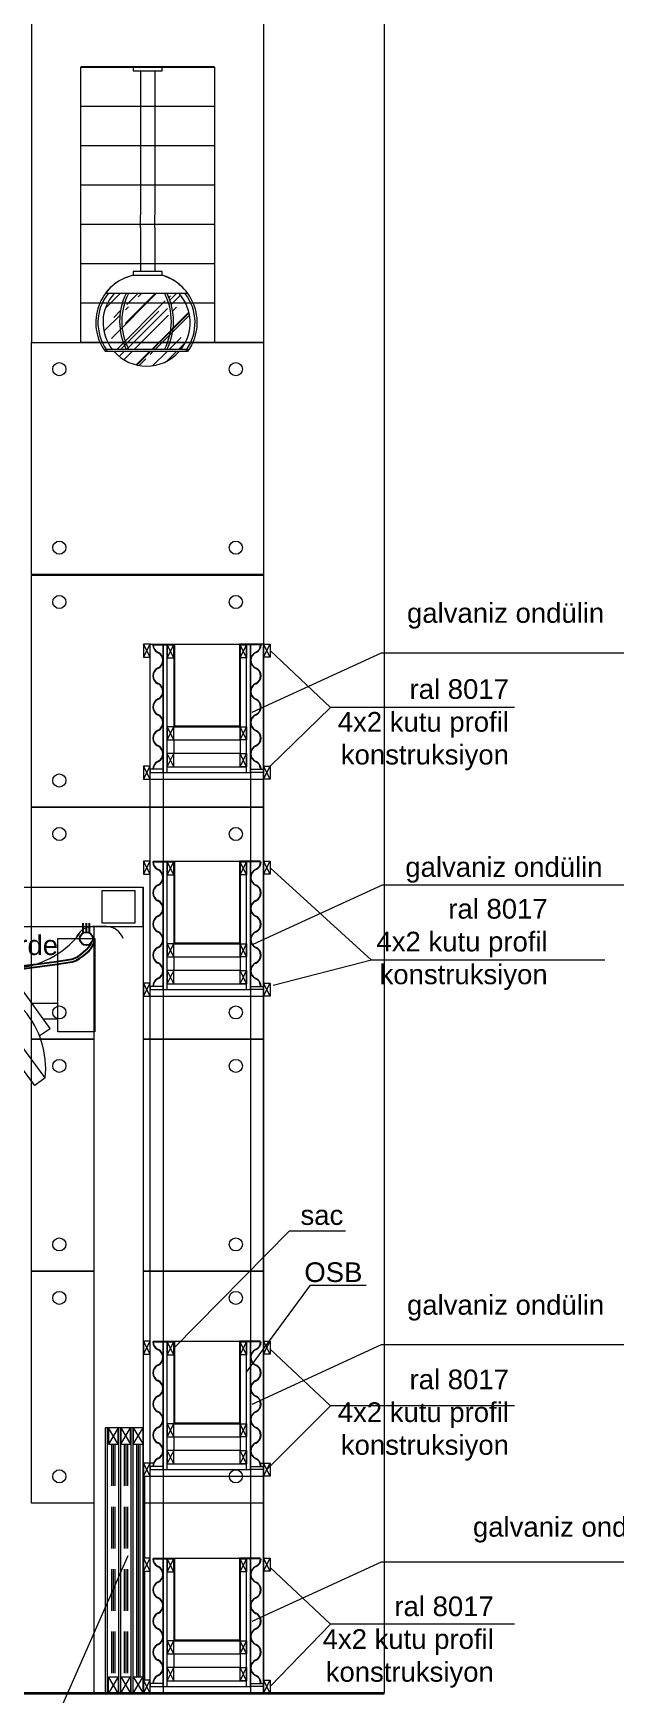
# Model space of a CAD drawing. Header units: millimetres. Extents: x 54215 to 67697, y 23496 to 56611.
# Drawn here: x 57827 to 58005, y 25273 to 25780 of the extents above; entities that cross this region are included whole.
import ezdxf

# ---------------------------------------------------------------- set-up
doc = ezdxf.new("R2010")
doc.units = ezdxf.units.MM
doc.linetypes.add('DASHED', pattern=[19.049999999999997, 12.7, -6.349999999999998])
for name, color, linetype, lineweight in [('no3_ahsap gorunus arka kalın', 43, 'Continuous', 15), ('no3_cam kesit arka', 141, 'Continuous', 18), ('no3_duvar kaplama', 8, 'Continuous', 0), ('no3_duvar mevcut', 4, 'Continuous', 35), ('no3_elektrik işaretleri', 10, 'Continuous', 0), ('no3_kutu profil gorunus', 8, 'Continuous', 0), ('no3_kutuprofil kesit', 74, 'Continuous', 18), ('no3_mobilya aydınlatma', 50, 'Continuous', 13), ('no3_yazı duvar', 152, 'Continuous', 0), ('tarama', 8, 'Continuous', 9)]:
    doc.layers.add(name, color=color, linetype=linetype, lineweight=lineweight)
for name, color, linetype, lineweight, true_color in [('no3_ahsap kesit on', 7, 'Continuous', 20, 0xfca103), ('no3_doğrama gorunus', 7, 'Continuous', 0, 0x004d4d), ('no3_tefriş ön ince', 7, 'Continuous', 18, 0x8c1aff)]:
    doc.layers.add(name, color=color, linetype=linetype, lineweight=lineweight, true_color=true_color)
doc.styles.get("Standard").update_dxf_attribs({"font": 'arial.ttf'})

# ---------------------------------------------------------------- blocks, each defined once
blk = doc.blocks.new('dwgty k')
for p, q in [((16497.80880864298, -22077.35399514896), (16493.5775653068, -22077.35399514896)), ((16558.39214197631, -22077.32028720609), (16554.16089864013, -22077.32028720609)), ((16618.97547530964, -22077.32028720609), (16614.74423197346, -22077.32028720609)), ((16679.55880864296, -22077.32028720609), (16675.3275653068, -22077.32028720609)), ((16740.14214197631, -22077.35399514896), (16735.91089864013, -22077.35399514896)), ((16800.72547530964, -22077.35399514896), (16796.49423197346, -22077.35399514896)), ((16855.50152461314, -22077.32028720609), (16851.27028127696, -22077.32028720609))]:
    blk.add_line(p, q)
for centre, radius, start, end in [((16493.70619222916, -22082.9345534917), 5.582040514162881, 91.32038313250358, 160.1413452626945), ((16497.68018172061, -22082.9345534917), 5.582040514162881, 19.85865473730549, 88.67961686754852), ((16554.28952556249, -22082.90084554882), 5.582040514162881, 91.32038313250358, 160.1413452626945), ((16558.26351505394, -22082.90084554882), 5.582040514162881, 19.85865473730549, 88.67961686754852), ((16614.87285889582, -22082.90084554882), 5.582040514162881, 91.32038313250358, 160.1413452626945), ((16618.84684838728, -22082.90084554882), 5.582040514162881, 19.85865473730549, 88.67961686754852), ((16675.45619222916, -22082.90084554882), 5.582040514162881, 91.32038313250358, 160.1413452626945), ((16679.43018172061, -22082.90084554882), 5.582040514162881, 19.85865473730549, 88.67961686754852), ((16736.03952556249, -22082.9345534917), 5.582040514162881, 91.32038313250358, 160.1413452626945), ((16740.01351505394, -22082.9345534917), 5.582040514162881, 19.85865473730549, 88.67961686754852), ((16796.62285889582, -22082.9345534917), 5.582040514162881, 91.32038313250358, 160.1413452626945), ((16800.59684838727, -22082.9345534917), 5.582040514162881, 19.85865473730549, 88.67961686754852), ((16851.39890819932, -22082.90084554882), 5.582040514162881, 91.32038313250358, 160.1413452626945), ((16855.37289769077, -22082.90084554882), 5.582040514162881, 19.85865473730549, 88.67961686754852), ((16525.9662143646, -22055.52477690741), 34.3743467737078, 227.9214288648164, 312.1623429006575), ((16586.28663856674, -22055.25612721295), 34.3743467737078, 227.9214288648164, 312.1623429006575), ((16646.95936796803, -22055.52477690741), 34.3743467737078, 227.9214288648164, 312.1623429006575), ((16707.59003787264, -22055.96431268827), 34.3743467737078, 227.9214288648164, 312.1623429006575), ((16768.08281067991, -22055.52477690741), 34.3743467737078, 227.9214288648164, 312.1623429006575), ((16825.84291776987, -22062.87250095841), 27.17629423397946, 221.9470776344024, 322.1356485913858)]:
    blk.add_arc(centre, radius, start, end)
blk = doc.blocks.new('ondulin saksı')
at = {"layer": 'no3_ahsap kesit on'}
for p, q in [((57175.00482562563, 26944.37657079545), (57175.00482562563, 26983.37657079545)), ((57176.20482562562, 26944.37657079545), (57176.20482562562, 26983.37657079545)), ((57200.40482562563, 26944.37657079545), (57200.40482562563, 26983.37657079545)), ((57201.60482562563, 26944.37657079545), (57201.60482562563, 26983.37657079545)), ((57176.20482562562, 26946.17657079545), (57198.78662371526, 26946.17657079545)), ((57176.20482562562, 26946.17657079545), (57200.40482562563, 26946.17657079545)), ((57175.00482562561, 26944.37657079545), (57201.60482562563, 26944.37657079545))]:
    blk.add_line(p, q, dxfattribs=at)
at = {"layer": 'no3_duvar kaplama'}
for p, q in [((57171.93039755706, 26983.37657079545), (57171.80482562562, 26983.37657079545)), ((57173.28673213381, 26980.98995126021), (57173.46723108388, 26980.90064188388)), ((57173.34242016737, 26981.10249970703), (57173.52291911745, 26981.01319033069)), ((57203.26723108383, 26981.10249970703), (57203.08673213378, 26981.01319033069)), ((57203.32291911743, 26980.98995126021), (57203.14242016735, 26980.90064188388)), ((57173.46723108388, 26976.35249970702), (57173.28673213381, 26976.26319033069)), ((57173.52291911745, 26976.23995126021), (57173.34242016737, 26976.15064188389)), ((57203.08673213378, 26976.23995126021), (57203.26723108383, 26976.15064188389)), ((57203.14242016735, 26976.35249970702), (57203.32291911743, 26976.26319033069)), ((57173.46723108388, 26971.40064188388), (57173.28673213381, 26971.48995126021)), ((57173.52291911745, 26971.51319033069), (57173.34242016737, 26971.60249970703)), ((57203.08673213378, 26971.51319033069), (57203.26723108383, 26971.60249970703)), ((57203.14242016735, 26971.40064188388), (57203.32291911743, 26971.48995126021)), ((57173.46723108388, 26966.85249970702), (57173.28673213381, 26966.76319033069)), ((57173.52291911745, 26966.73995126021), (57173.34242016737, 26966.65064188389)), ((57203.08673213378, 26966.73995126021), (57203.26723108383, 26966.65064188389)), ((57203.14242016735, 26966.85249970702), (57203.32291911743, 26966.76319033069)), ((57173.46723108388, 26961.90064188388), (57173.28673213381, 26961.98995126021)), ((57173.52291911745, 26962.01319033069), (57173.34242016737, 26962.10249970703)), ((57203.08673213378, 26962.01319033069), (57203.26723108383, 26962.10249970703)), ((57203.14242016735, 26961.90064188388), (57203.32291911743, 26961.98995126021)), ((57173.46723108388, 26957.35249970702), (57173.28673213381, 26957.26319033069)), ((57173.52291911745, 26957.23995126022), (57173.34242016737, 26957.15064188389)), ((57203.08673213378, 26957.23995126022), (57203.26723108383, 26957.15064188389)), ((57203.14242016735, 26957.35249970702), (57203.32291911743, 26957.26319033069)), ((57173.46723108388, 26952.40064188388), (57173.28673213381, 26952.48995126021)), ((57173.52291911745, 26952.51319033069), (57173.34242016737, 26952.60249970703)), ((57203.08673213378, 26952.51319033069), (57203.26723108383, 26952.60249970703)), ((57203.14242016735, 26952.40064188388), (57203.32291911743, 26952.48995126021)), ((57173.46723108388, 26947.85249970702), (57173.2867321338, 26947.76319033069)), ((57173.52291911745, 26947.73995126022), (57173.34242016737, 26947.65064188389)), ((57203.08673213378, 26947.73995126022), (57203.26723108383, 26947.65064188389)), ((57203.14242016735, 26947.85249970702), (57203.32291911743, 26947.76319033069))]:
    blk.add_line(p, q, dxfattribs=at)
for centre, radius, start, end in [((57174.46761159133, 26983.37657079545), 2.662785965714283, 180, 243.674178244699), ((57174.46761159133, 26983.37657079545), 2.537214034285714, 180, 243.674178244699), ((57172.34203965991, 26978.62657079545), 2.537214034285714, 296.325821755301, 63.67417824469901), ((57172.34203965991, 26978.62657079545), 2.662785965714283, 296.325821755301, 63.67417824469901), ((57204.26761159131, 26978.62657079545), 2.662785965714283, 116.3258217553243, 243.6741782446756), ((57204.26761159131, 26978.62657079545), 2.537214034285714, 116.3258217553243, 243.6741782446756), ((57202.14203965987, 26983.37657079545), 2.537214034285714, 296.3258217553243, 0), ((57202.14203965987, 26983.37657079545), 2.662785965714283, 296.3258217553243, 0), ((57174.46761159133, 26973.87657079545), 2.662785965714283, 116.3258217553009, 243.674178244699), ((57174.46761159133, 26973.87657079545), 2.537214034285714, 116.3258217553009, 243.674178244699), ((57202.14203965987, 26973.87657079545), 2.537214034285714, 296.3258217553243, 63.67417824467564), ((57202.14203965987, 26973.87657079545), 2.662785965714283, 296.3258217553243, 63.67417824467564), ((57172.34203965991, 26969.12657079545), 2.537214034285714, 296.325821755301, 63.67417824469901), ((57172.34203965991, 26969.12657079545), 2.662785965714283, 296.325821755301, 63.67417824469901), ((57204.26761159131, 26969.12657079545), 2.662785965714283, 116.3258217553243, 243.6741782446756), ((57204.26761159131, 26969.12657079545), 2.537214034285714, 116.3258217553243, 243.6741782446756), ((57174.46761159133, 26964.37657079545), 2.662785965714283, 116.3258217553009, 243.674178244699), ((57174.46761159133, 26964.37657079545), 2.537214034285714, 116.3258217553009, 243.674178244699), ((57202.14203965987, 26964.37657079545), 2.537214034285714, 296.3258217553243, 63.67417824467564), ((57202.14203965987, 26964.37657079545), 2.662785965714283, 296.3258217553243, 63.67417824467564), ((57172.34203965991, 26959.62657079545), 2.537214034285714, 296.325821755301, 63.67417824469901), ((57172.34203965991, 26959.62657079545), 2.662785965714283, 296.325821755301, 63.67417824469901), ((57204.26761159131, 26959.62657079545), 2.662785965714283, 116.3258217553243, 243.6741782446756), ((57204.26761159131, 26959.62657079545), 2.537214034285714, 116.3258217553243, 243.6741782446756), ((57174.46761159133, 26954.87657079545), 2.662785965714283, 116.3258217553009, 243.674178244699), ((57174.46761159133, 26954.87657079545), 2.537214034285714, 116.3258217553009, 243.674178244699), ((57202.14203965987, 26954.87657079545), 2.537214034285714, 296.3258217553243, 63.67417824467564), ((57202.14203965987, 26954.87657079545), 2.662785965714283, 296.3258217553243, 63.67417824467564), ((57172.34203965991, 26950.12657079545), 2.537214034285714, 296.325821755301, 63.67417824469901), ((57172.34203965991, 26950.12657079545), 2.662785965714283, 296.325821755301, 63.67417824469901), ((57204.26761159131, 26950.12657079545), 2.662785965714283, 116.3258217553243, 243.6741782446756), ((57204.26761159131, 26950.12657079545), 2.537214034285714, 116.3258217553243, 243.6741782446756), ((57174.46761159133, 26945.37657079545), 2.662785965714283, 116.3258217553009, 180), ((57174.46761159133, 26945.37657079545), 2.537214034285714, 116.3258217553009, 180), ((57202.14203965987, 26945.37657079545), 2.537214034285714, 0, 63.67417824467564), ((57202.14203965987, 26945.37657079545), 2.662785965714283, 0, 63.67417824467564)]:
    blk.add_arc(centre, radius, start, end, dxfattribs=at)
at = {"layer": 'no3_kutu profil gorunus'}
for p, q in [((57178.40482562563, 26983.57657079546), (57198.20482562562, 26983.57657079546)), ((57178.20482562562, 26954.37657079545), (57178.20482562562, 26950.17657079545)), ((57178.20482562562, 26954.37657079545), (57198.40482562561, 26954.37657079545))]:
    blk.add_line(p, q, dxfattribs=at)
blk.add_lwpolyline([(57204.67925369418, 26983.37657079545), (57198.40482562561, 26983.37657079545), (57198.40482562561, 26950.17657079545), (57178.40482562563, 26950.17657079545)], dxfattribs=at)
at = {"layer": 'no3_kutuprofil kesit'}
for p, q in [((57178.20482562562, 26979.37657079545), (57176.20482562562, 26983.37657079545)), ((57176.20482562562, 26979.37657079545), (57178.20482562562, 26983.37657079545)), ((57198.40482562561, 26979.37657079545), (57200.40482562563, 26983.37657079545)), ((57200.40482562563, 26979.37657079545), (57198.40482562561, 26983.37657079545)), ((57178.20482562562, 26954.37657079545), (57176.20482562562, 26958.37657079545)), ((57176.20482562562, 26954.37657079545), (57178.20482562562, 26958.37657079545)), ((57198.40482562561, 26954.37657079545), (57200.40482562563, 26958.37657079545)), ((57200.40482562563, 26954.37657079545), (57198.40482562561, 26958.37657079545)), ((57178.20482562562, 26946.17657079545), (57176.20482562562, 26950.17657079545)), ((57176.20482562562, 26946.17657079545), (57178.20482562562, 26950.17657079545)), ((57198.40482562561, 26946.17657079545), (57200.40482562563, 26950.17657079545)), ((57200.40482562563, 26946.17657079545), (57198.40482562561, 26950.17657079545))]:
    blk.add_line(p, q, dxfattribs=at)
for points in [[(57171.93039755706, 26983.57657079546), (57178.40482562563, 26983.57657079546), (57178.40482562563, 26958.57657079545), (57198.20482562562, 26958.57657079545)], [(57171.93039755706, 26983.37657079545), (57178.20482562562, 26983.37657079545), (57178.20482562562, 26958.37657079545), (57198.20482562562, 26958.37657079545)], [(57204.67925369418, 26983.57657079546), (57198.20482562562, 26983.57657079546), (57198.20482562562, 26958.57657079545), (57178.40482562563, 26958.57657079545)]]:
    blk.add_lwpolyline(points, dxfattribs=at)
for points in [[(57176.20482562562, 26979.37657079545), (57178.20482562562, 26979.37657079545), (57178.20482562562, 26983.37657079545), (57176.20482562562, 26983.37657079545)], [(57200.40482562563, 26979.37657079545), (57198.40482562561, 26979.37657079545), (57198.40482562561, 26983.37657079545), (57200.40482562563, 26983.37657079545)], [(57176.20482562562, 26954.37657079545), (57178.20482562562, 26954.37657079545), (57178.20482562562, 26958.37657079545), (57176.20482562562, 26958.37657079545)], [(57200.40482562563, 26954.37657079545), (57198.40482562561, 26954.37657079545), (57198.40482562561, 26958.37657079545), (57200.40482562563, 26958.37657079545)], [(57175.00482562563, 26944.37657079545), (57175.00482562563, 26945.37657079545), (57171.00482562563, 26945.37657079545), (57171.00482562563, 26944.37657079545)], [(57176.20482562562, 26946.17657079545), (57178.20482562562, 26946.17657079545), (57178.20482562562, 26950.17657079545), (57176.20482562562, 26950.17657079545)], [(57200.40482562563, 26946.17657079545), (57198.40482562561, 26946.17657079545), (57198.40482562561, 26950.17657079545), (57200.40482562563, 26950.17657079545)], [(57201.60482562563, 26944.37657079545), (57201.60482562563, 26945.37657079545), (57205.60482562563, 26945.37657079545), (57205.60482562563, 26944.37657079545)]]:
    blk.add_lwpolyline(points, close=True, dxfattribs=at)
blk = doc.blocks.new('dwerayd')
at = {"layer": 'tarama'}
h = blk.add_hatch(dxfattribs=at)
h.set_pattern_fill('AR-RROOF', color=256, scale=0.1668115312456921, angle=404.9999999999999, style=0)
h.set_pattern_definition([(44.99999999999999, (54840.5160514867, 23930.45766048379), (3.595224658881711, 9.58726575701789), [63.55519340460871, -8.47402578728116, 21.1850644682029, -4.23701289364058]), (44.99999999999999, (54843.00274854243, 23935.94037808859), (-6.980727879328648, 0.9886867811924716), [12.71103868092174, -1.398214254901389, 25.42207736184348, -3.177759670230435]), (44.99999999999999, (54839.46744429453, 23934.50228822504), (13.57197308727846, 17.58664062302969), [33.89610314912464, -5.931818051096813, 16.94805157456232, -4.23701289364058])])
edge = h.paths.add_edge_path()
edge.add_line((54844.45861613478, 23936.71309290551), (54840.5160514867, 23936.71309290551))
edge.add_arc((54850.5160514867, 23937.13012173362), 10.00869187473939, 182.388015463241, 221.8103148957822)
edge.add_line((54843.05601302078, 23930.45766048379), (54845.98941924214, 23930.45766048379))
edge.add_arc((54856.91748465818, 23936.4469527403), 12.4617107762558, 178.7762621113086, 208.725613729232, ccw=False)
edge = h.paths.add_edge_path()
edge.add_arc((54859.41410008277, 23936.82092678895), 13.98706264716156, 180.4417287440396, 207.0610371031949)
edge.add_line((54846.95830771834, 23930.45766048379), (54854.08191920704, 23930.45766048379))
edge.add_arc((54841.62612684262, 23936.82092678893), 13.98706264716859, 332.9389628968853, 359.5582712560203)
edge.add_line((54855.61277380853, 23936.71309290551), (54845.42745311685, 23936.71309290551))
edge = h.paths.add_edge_path()
edge.add_arc((54844.12274226722, 23936.4469527403), 12.46171077626939, -28.725613729274528, 1.2237378886230204, ccw=False)
edge.add_line((54855.05080768326, 23930.45766048379), (54857.97608995262, 23930.45766048379))
edge.add_arc((54850.5160514867, 23937.13012173362), 10.00869187474551, 318.1896851042302, 357.6119845367398)
edge.add_line((54860.51605148671, 23936.71309290551), (54856.58161079061, 23936.71309290551))
edge = h.paths.add_edge_path()
edge.add_line((54858.39479727278, 23943.30258298346), (54842.63730570061, 23943.30258298346))
edge.add_arc((54850.51605148671, 23937.13012173354), 10.00869187473969, 141.9237162940905, 182.3880154627816)
edge.add_line((54840.5160514867, 23936.71309290551), (54860.51605148671, 23936.71309290551))
edge.add_arc((54850.51605148671, 23937.13012173354), 10.00869187473969, 357.6119845372166, 398.0762837059352)
edge = h.paths.add_edge_path()
edge.add_line((54843.05601302087, 23943.80258298346), (54857.97608995254, 23943.80258298346))
edge.add_arc((54850.51605148671, 23937.13012173354), 10.00869187473969, 41.81031489649121, 138.1896851035088)
at = {"layer": 'no3_duvar kaplama', "linetype": 'DASHED', "ltscale": 0.01}
for p, q in [((54848.58729315668, 23915.37851598656), (54848.58729315668, 23912.37851598657)), ((54851.9235237816, 23915.37851598656), (54851.9235237816, 23912.37851598657))]:
    blk.add_line(p, q, dxfattribs=at)
at = {"layer": 'no3_mobilya aydınlatma'}
for p, q in [((54841.04294054693, 23943.30258298346), (54859.98916242646, 23943.30258298346)), ((54841.16608478571, 23943.80258298346), (54859.98916242646, 23943.80258298346)), ((54841.04294054693, 23930.45766048379), (54859.98916242646, 23930.45766048379)), ((54848.58729315668, 23915.37851598656), (54848.58729315668, 23925.42128272027)), ((54851.9235237816, 23915.37851598656), (54851.9235237816, 23925.42128272027)), ((54848.58729315668, 23879.2553403765), (54848.58729315668, 23912.37851598657)), ((54851.9235237816, 23879.2553403765), (54851.9235237816, 23912.37851598657))]:
    blk.add_line(p, q, dxfattribs=at)
for points in [[(54846.91917784422, 23925.42128272027), (54853.59163909405, 23925.42128272027), (54853.59163909405, 23926.2553403765), (54846.91917784422, 23926.2553403765)], [(54846.91917784422, 23878.42128272027), (54853.59163909405, 23878.42128272027), (54853.59163909405, 23879.2553403765), (54846.91917784422, 23879.2553403765)]]:
    blk.add_lwpolyline(points, close=True, dxfattribs=at)
for centre in [(54841.16608478571, 23943.55258298346), (54859.8660181877, 23943.55258298346)]:
    blk.add_circle(centre, 0.25, dxfattribs=at)
for centre, radius, start, end in [((54850.51605148671, 23937.13012173364), 10.00869187473878, 41.81031489584076, 138.1896851041592), ((54850.25540846913, 23937.13012173362), 11.37502986139899, 144.9925217570474, 252.9447199108465), ((54850.25540846913, 23937.13012173362), 10.87502986139899, 144.9925217570474, 217.8472144191585), ((54850.51605148671, 23937.13012173364), 10.00869187473878, 141.9237162946896, 182.3880154631574), ((54858.81024447524, 23936.82092678895), 14.48706264716368, 153.4223689682336, 206.0552633226041), ((54858.81024447524, 23936.82092678895), 13.98706264716368, 152.3930406968166, 207.0610371031176), ((54850.99265807741, 23937.14291512147), 11.19347962664543, 283.4258668113646, 36.03108897313011), ((54842.22185849818, 23936.82092678895), 13.98706264716368, 332.9389628970593, 27.60695930333998), ((54842.22185849818, 23936.82092678895), 14.48706264716368, 333.9447366774863, 26.57763103167675), ((54850.51605148671, 23937.13012173364), 10.00869187473878, 357.6119845368427, 38.0762837053104), ((54850.99265807741, 23937.14291512147), 10.69347962664543, 321.3052516722135, 36.03108897313011), ((54850.51605148671, 23937.13012173362), 10.00869187474153, 182.3880154631362, 221.81031489634), ((54850.51605148671, 23937.13012173362), 10.00869187474153, 318.1896851036599, 357.6119845368638), ((54850.25540846915, 23937.13012173364), 11.37502986140557, 221.2931630991494, 252.9447199107935), ((54851.12152316869, 23936.98667988691), 11.0119535220769, 282.9624385158057, 323.6367200026022)]:
    blk.add_arc(centre, radius, start, end, dxfattribs=at)
blk = doc.blocks.new('çukurova plazma ısıtıcı')
for p, q in [((56948.17796217187, 26922.84655497722), (56948.17796217187, 26894.44655497722)), ((56910.56287267003, 26910.75427631398), (56907.37480589209, 26908.3930722045)), ((56933.07174343549, 26880.36309462482), (56910.56287267003, 26910.75427631398)), ((56929.88367665754, 26878.00189051534), (56907.37480589209, 26908.3930722045)), ((56936.93705770717, 26903.08421122681), (56929.18087675293, 26903.08421122681)), ((56936.93705770717, 26898.31923360718), (56932.49611338621, 26898.31923360718)), ((56933.07174343549, 26880.36309462482), (56929.88367665754, 26878.00189051534))]:
    blk.add_line(p, q)
blk.add_lwpolyline([(56948.17796217187, 26894.44655497722), (56936.93705770717, 26894.44655497722), (56936.93705770717, 26922.84655497722), (56948.17796217187, 26922.84655497722)], close=True)
blk.add_lwpolyline([(56931.27466501982, 26893.14748069032), (56934.58990165309, 26895.4718522163), (56926.50542073629, 26906.68698023862), (56923.13196342003, 26904.3044914288)])
for centre, radius, start, end in [((56904.13410529747, 26882.12499363693), 29.34220299385915, 40.16388770166654, 77.34404157419903), ((56905.84399342379, 26883.15827833612), 27.37084987132405, 354.1385847652165, 40.81952397257544)]:
    blk.add_arc(centre, radius, start, end)

msp = doc.modelspace()

# ---------------------------------------------------------------- linework, layer by layer
for p, q in [((57882.64437250584, 25769.27753649787), (57841.89437250582, 25769.27753649787)), ((57842.59764506412, 25505.14949715917), (57842.59764506412, 25508.11990036506)), ((57843.59764506412, 25505.4174463516), (57843.59764506412, 25508.11990036506)), ((57844.59764506411, 25505.14949715917), (57844.59764506411, 25508.11990036506)), ((57857.89437250582, 25273.27753649788), (57857.0985188702, 25273.27753649788))]:
    msp.add_line(p, q)
msp.add_circle((57843.59764506412, 25503.4174463516), 2)
for centre, radius, start, end in [((57835.45144695964, 25507.59497004217), 11.100216636787, 289.4732665237766, 333.1298364014174), ((57835.45144695964, 25507.59497004217), 11.900216636787, 289.4732665237766, 333.1298364014174), ((57666.56179119834, 26733.46499850941), 1248.32378416475, 262.0438855120321, 277.9470266990683), ((57666.56150994432, 26702.71984764449), 1218.679876960989, 261.8409731857948, 278.1493068128921)]:
    msp.add_arc(centre, radius, start, end)
at = {"layer": 'no3_cam kesit arka', "linetype": 'DASHED'}
for p, q in [((57851.30266523454, 25349.21375513929), (57851.30266523454, 25278.27753649787)), ((57851.80266523454, 25349.21375513929), (57851.80266523454, 25278.27753649787)), ((57852.30266523454, 25349.21375513929), (57852.30266523454, 25278.27753649787)), ((57855.09851887017, 25349.21375513929), (57855.09851887017, 25278.27753649787)), ((57855.59851887017, 25349.21375513929), (57855.59851887017, 25278.27753649787)), ((57856.0985188702, 25349.21375513929), (57856.0985188702, 25278.27753649787))]:
    msp.add_line(p, q, dxfattribs=at)
at = {"layer": 'no3_cam kesit arka'}
for p, q in [((57858.89437250582, 25349.21375513929), (57858.89437250582, 25278.27753649787)), ((57859.39437250584, 25349.21375513929), (57859.39437250584, 25278.27753649787)), ((57859.89437250584, 25349.21375513929), (57859.89437250584, 25278.27753649787))]:
    msp.add_line(p, q, dxfattribs=at)
at = {"layer": 'no3_doğrama gorunus'}
msp.add_line((57185.69437250582, 25507.08619242219), (57860.89437250582, 25507.08619242218), dxfattribs=at)
at = {"layer": 'no3_duvar kaplama'}
for p, q in [((57882.64437250584, 25757.27753649788), (57841.89437250582, 25757.27753649788)), ((57882.64437250584, 25745.27753649787), (57841.89437250582, 25745.27753649787)), ((57882.64437250584, 25733.27753649787), (57841.89437250582, 25733.27753649787)), ((57882.64437250584, 25721.27753649787), (57841.89437250582, 25721.27753649787)), ((57882.64437250584, 25709.27753649788), (57841.89437250582, 25709.27753649788)), ((57882.64437250584, 25697.27753649787), (57841.89437250582, 25697.27753649787)), ((57882.64437250584, 25685.27753649787), (57841.89437250582, 25685.27753649787)), ((57863.04437250584, 25552.07753649788), (57897.64437250584, 25552.07753649788)), ((57863.04437250584, 25485.87753649787), (57897.64437250584, 25485.87753649787)), ((57863.04437250584, 25339.47753649788), (57897.64437250584, 25339.47753649788)), ((57863.04437250584, 25273.27753649788), (57897.64437250584, 25273.27753649788))]:
    msp.add_line(p, q, dxfattribs=at)
for points in [[(57863.04437250584, 25593.27753649788), (57867.04437250584, 25593.27753649788), (57867.04437250584, 25273.27753649788), (57863.04437250584, 25273.27753649788)], [(57897.64437250584, 25593.27753649788), (57893.64437250584, 25593.27753649788), (57893.64437250584, 25273.27753649788), (57897.64437250584, 25273.27753649788)]]:
    msp.add_lwpolyline(points, close=True, dxfattribs=at)
for points in [[(57861.39437250582, 25314.47753649787), (57861.39437250582, 25339.47753649788)], [(57861.39437250582, 25277.27753649787), (57861.39437250582, 25310.47753649787)]]:
    msp.add_lwpolyline(points, dxfattribs=at)
for centre in [(57835.35924863556, 25677.11826181825), (57889.17949637612, 25677.11826181825), (57835.35924863556, 25622.6868111775), (57889.17949637612, 25622.6868111775), (57835.35924863556, 25606.10427939544), (57889.17949637612, 25606.10427939544), (57835.35924863556, 25551.67282875469), (57835.35924863556, 25535.35427939543), (57889.17949637612, 25535.35427939543), (57835.35924863556, 25480.92282875468), (57889.17949637612, 25480.92282875468), (57835.35924863556, 25464.60427939543), (57889.17949637612, 25464.60427939543), (57835.35924863556, 25410.17282875468), (57889.17949637612, 25410.17282875468), (57835.35924863556, 25393.85427939544), (57889.17949637612, 25393.85427939544), (57835.35924863556, 25339.42282875467), (57889.17949637612, 25339.42282875467)]:
    msp.add_circle(centre, 2, dxfattribs=at)
at = {"layer": 'no3_duvar mevcut'}
msp.add_line((57062.89437250584, 25273.27753649788), (57934.39437250582, 25273.27753649788), dxfattribs=at)
at = {"layer": 'no3_kutu profil gorunus'}
for p, q in [((57849.30266523454, 25354.21375513929), (57849.30266523454, 25273.27753649788)), ((57849.89851887018, 25354.21375513929), (57849.89851887018, 25273.27753649788)), ((57853.30266523454, 25354.2137551393), (57850.30266523454, 25349.21375513929)), ((57853.30266523454, 25349.21375513929), (57850.30266523454, 25354.2137551393)), ((57853.40266523455, 25354.2137551393), (57853.40266523455, 25273.27753649788)), ((57853.9985188702, 25354.2137551393), (57853.9985188702, 25273.27753649788)), ((57854.09851887019, 25354.2137551393), (57857.0985188702, 25349.21375513929)), ((57854.09851887019, 25349.21375513929), (57857.0985188702, 25354.2137551393)), ((57857.19851887019, 25354.2137551393), (57857.19851887019, 25273.27753649788)), ((57857.79437250584, 25354.2137551393), (57857.79437250584, 25273.27753649788)), ((57853.30266523454, 25273.27753649788), (57850.30266523454, 25278.27753649787)), ((57853.30266523454, 25278.27753649787), (57850.30266523454, 25273.27753649788)), ((57854.09851887019, 25273.27753649788), (57857.0985188702, 25278.27753649787)), ((57854.09851887019, 25278.27753649787), (57857.0985188702, 25273.27753649788))]:
    msp.add_line(p, q, dxfattribs=at)
for points in [[(57860.89437250582, 25273.27753649788), (57860.89437250582, 25354.2137551393), (57849.30266523454, 25354.2137551393), (57849.30266523454, 25273.27753649788)], [(57850.30266523454, 25354.2137551393), (57850.30266523454, 25349.21375513929), (57853.30266523454, 25349.21375513929), (57853.30266523454, 25354.2137551393)], [(57854.09851887019, 25354.2137551393), (57854.09851887019, 25349.21375513929), (57857.0985188702, 25349.21375513929), (57857.0985188702, 25354.2137551393)], [(57850.30266523454, 25273.27753649788), (57850.30266523454, 25278.27753649787), (57853.30266523454, 25278.27753649787), (57853.30266523454, 25273.27753649788)], [(57854.09851887019, 25273.27753649788), (57854.09851887019, 25278.27753649787), (57857.0985188702, 25278.27753649787), (57857.0985188702, 25273.27753649788)]]:
    msp.add_lwpolyline(points, close=True, dxfattribs=at)
at = {"layer": 'no3_kutuprofil kesit'}
for p, q in [((57863.04437250584, 25593.27753649788), (57861.04437250584, 25593.27753649788)), ((57861.04437250584, 25593.27753649788), (57861.04437250584, 25589.27753649788)), ((57863.04437250584, 25589.27753649788), (57861.04437250584, 25593.27753649788)), ((57861.04437250584, 25589.27753649788), (57863.04437250584, 25593.27753649788)), ((57897.64437250584, 25593.27753649788), (57899.64437250582, 25593.27753649788)), ((57897.64437250584, 25589.27753649788), (57899.64437250582, 25593.27753649788)), ((57899.64437250582, 25589.27753649788), (57897.64437250584, 25593.27753649788)), ((57899.64437250582, 25593.27753649788), (57899.64437250582, 25589.27753649788)), ((57863.04437250584, 25556.07753649787), (57861.04437250584, 25556.07753649787)), ((57861.04437250584, 25556.07753649787), (57861.04437250584, 25552.07753649788)), ((57863.04437250584, 25556.07753649787), (57861.04437250584, 25556.07753649787)), ((57861.04437250584, 25556.07753649787), (57861.04437250584, 25552.07753649788)), ((57863.04437250584, 25552.07753649788), (57861.04437250584, 25556.07753649787)), ((57861.04437250584, 25552.07753649788), (57863.04437250584, 25556.07753649787)), ((57897.64437250584, 25556.07753649787), (57899.64437250582, 25556.07753649787)), ((57897.64437250584, 25556.07753649787), (57899.64437250582, 25556.07753649787)), ((57897.64437250584, 25552.07753649788), (57899.64437250582, 25556.07753649787)), ((57899.64437250582, 25552.07753649788), (57897.64437250584, 25556.07753649787)), ((57899.64437250582, 25556.07753649787), (57899.64437250582, 25552.07753649788)), ((57899.64437250582, 25556.07753649787), (57899.64437250582, 25552.07753649788)), ((57863.04437250584, 25527.07753649787), (57861.04437250584, 25527.07753649787)), ((57861.04437250584, 25527.07753649787), (57861.04437250584, 25523.07753649788)), ((57863.04437250584, 25527.07753649787), (57861.04437250584, 25527.07753649787)), ((57861.04437250584, 25527.07753649787), (57861.04437250584, 25523.07753649788)), ((57863.04437250584, 25523.07753649788), (57861.04437250584, 25527.07753649787)), ((57861.04437250584, 25523.07753649788), (57863.04437250584, 25527.07753649787)), ((57897.64437250584, 25527.07753649787), (57899.64437250582, 25527.07753649787)), ((57897.64437250584, 25527.07753649787), (57899.64437250582, 25527.07753649787)), ((57897.64437250584, 25523.07753649788), (57899.64437250582, 25527.07753649787)), ((57899.64437250582, 25523.07753649788), (57897.64437250584, 25527.07753649787)), ((57899.64437250582, 25527.07753649787), (57899.64437250582, 25523.07753649788)), ((57899.64437250582, 25527.07753649787), (57899.64437250582, 25523.07753649788)), ((57497.39437250584, 25519.08619242218), (57860.89437250582, 25519.08619242218)), ((57860.94907063855, 25519.08619242218), (57860.94907063855, 25273.27753649788)), ((57860.94907063855, 25507.08619242218), (57860.94907063855, 25519.08619242218)), ((57488.57122528966, 25507.09990280058), (57860.89437250582, 25507.08619242218)), ((57845.89437250582, 25507.08619242218), (57845.89437250582, 25273.27753649788)), ((57863.04437250584, 25489.87753649787), (57861.04437250584, 25489.87753649787)), ((57861.04437250584, 25489.87753649787), (57861.04437250584, 25485.87753649787)), ((57863.04437250584, 25489.87753649787), (57861.04437250584, 25489.87753649787)), ((57861.04437250584, 25489.87753649787), (57861.04437250584, 25485.87753649787)), ((57863.04437250584, 25485.87753649787), (57861.04437250584, 25489.87753649787)), ((57861.04437250584, 25485.87753649787), (57863.04437250584, 25489.87753649787)), ((57897.64437250584, 25489.87753649787), (57899.64437250582, 25489.87753649787)), ((57897.64437250584, 25489.87753649787), (57899.64437250582, 25489.87753649787)), ((57897.64437250584, 25485.87753649787), (57899.64437250582, 25489.87753649787)), ((57899.64437250582, 25485.87753649787), (57897.64437250584, 25489.87753649787)), ((57899.64437250582, 25489.87753649787), (57899.64437250582, 25485.87753649787)), ((57899.64437250582, 25489.87753649787), (57899.64437250582, 25485.87753649787)), ((57863.04437250584, 25380.67753649788), (57861.04437250584, 25380.67753649788)), ((57861.04437250584, 25380.67753649788), (57861.04437250584, 25376.67753649788)), ((57863.04437250584, 25380.67753649788), (57861.04437250584, 25380.67753649788)), ((57861.04437250584, 25380.67753649788), (57861.04437250584, 25376.67753649788)), ((57863.04437250584, 25376.67753649788), (57861.04437250584, 25380.67753649788)), ((57861.04437250584, 25376.67753649788), (57863.04437250584, 25380.67753649788)), ((57897.64437250584, 25380.67753649788), (57899.64437250582, 25380.67753649788)), ((57897.64437250584, 25380.67753649788), (57899.64437250582, 25380.67753649788)), ((57897.64437250584, 25376.67753649788), (57899.64437250582, 25380.67753649788)), ((57899.64437250582, 25376.67753649788), (57897.64437250584, 25380.67753649788)), ((57899.64437250582, 25380.67753649788), (57899.64437250582, 25376.67753649788)), ((57899.64437250582, 25380.67753649788), (57899.64437250582, 25376.67753649788)), ((57857.89437250582, 25349.21375513929), (57860.89437250582, 25354.2137551393)), ((57857.89437250582, 25354.2137551393), (57860.89437250582, 25349.21375513929)), ((57863.04437250584, 25343.47753649787), (57861.04437250584, 25343.47753649787)), ((57861.04437250584, 25343.47753649787), (57861.04437250584, 25339.47753649788)), ((57863.04437250584, 25343.47753649787), (57861.04437250584, 25343.47753649787)), ((57861.04437250584, 25343.47753649787), (57861.04437250584, 25339.47753649788)), ((57863.04437250584, 25339.47753649788), (57861.04437250584, 25343.47753649787)), ((57861.04437250584, 25339.47753649788), (57863.04437250584, 25343.47753649787)), ((57864.04437250584, 25343.47753649787), (57862.04437250584, 25343.47753649787)), ((57896.64437250582, 25343.47753649787), (57898.64437250582, 25343.47753649787)), ((57897.64437250584, 25343.47753649787), (57899.64437250582, 25343.47753649787)), ((57897.64437250584, 25343.47753649787), (57899.64437250582, 25343.47753649787)), ((57897.64437250584, 25339.47753649788), (57899.64437250582, 25343.47753649787)), ((57899.64437250582, 25339.47753649788), (57897.64437250584, 25343.47753649787)), ((57899.64437250582, 25343.47753649787), (57899.64437250582, 25339.47753649788)), ((57899.64437250582, 25343.47753649787), (57899.64437250582, 25339.47753649788)), ((57863.04437250584, 25314.47753649787), (57861.04437250584, 25314.47753649787)), ((57861.04437250584, 25314.47753649787), (57861.04437250584, 25310.47753649787)), ((57863.04437250584, 25314.47753649787), (57861.04437250584, 25314.47753649787)), ((57861.04437250584, 25314.47753649787), (57861.04437250584, 25310.47753649787)), ((57863.04437250584, 25310.47753649787), (57861.04437250584, 25314.47753649787)), ((57861.04437250584, 25310.47753649787), (57863.04437250584, 25314.47753649787)), ((57897.64437250584, 25314.47753649787), (57899.64437250582, 25314.47753649787)), ((57897.64437250584, 25314.47753649787), (57899.64437250582, 25314.47753649787)), ((57897.64437250584, 25310.47753649787), (57899.64437250582, 25314.47753649787)), ((57899.64437250582, 25310.47753649787), (57897.64437250584, 25314.47753649787)), ((57899.64437250582, 25314.47753649787), (57899.64437250582, 25310.47753649787)), ((57899.64437250582, 25314.47753649787), (57899.64437250582, 25310.47753649787)), ((57857.89437250582, 25278.27753649787), (57860.89437250582, 25273.27753649788)), ((57857.89437250582, 25273.27753649788), (57860.89437250582, 25278.27753649787)), ((57863.04437250584, 25277.27753649787), (57861.04437250584, 25277.27753649787)), ((57861.04437250584, 25277.27753649787), (57861.04437250584, 25273.27753649788)), ((57863.04437250584, 25277.27753649787), (57861.04437250584, 25277.27753649787)), ((57861.04437250584, 25277.27753649787), (57861.04437250584, 25273.27753649788)), ((57863.04437250584, 25273.27753649788), (57861.04437250584, 25277.27753649787)), ((57861.04437250584, 25273.27753649788), (57863.04437250584, 25277.27753649787)), ((57897.64437250584, 25277.27753649787), (57899.64437250582, 25277.27753649787)), ((57897.64437250584, 25277.27753649787), (57899.64437250582, 25277.27753649787)), ((57897.64437250584, 25273.27753649788), (57899.64437250582, 25277.27753649787)), ((57899.64437250582, 25273.27753649788), (57897.64437250584, 25277.27753649787)), ((57899.64437250582, 25277.27753649787), (57899.64437250582, 25273.27753649788)), ((57899.64437250582, 25277.27753649787), (57899.64437250582, 25273.27753649788))]:
    msp.add_line(p, q, dxfattribs=at)
for points in [[(57861.04437250584, 25589.27753649788), (57863.04437250584, 25589.27753649788), (57863.04437250584, 25593.27753649788), (57861.04437250584, 25593.27753649788)], [(57899.64437250582, 25589.27753649788), (57897.64437250584, 25589.27753649788), (57897.64437250584, 25593.27753649788), (57899.64437250582, 25593.27753649788)], [(57861.04437250584, 25552.07753649788), (57863.04437250584, 25552.07753649788), (57863.04437250584, 25556.07753649787), (57861.04437250584, 25556.07753649787)], [(57899.64437250582, 25552.07753649788), (57897.64437250584, 25552.07753649788), (57897.64437250584, 25556.07753649787), (57899.64437250582, 25556.07753649787)], [(57861.04437250584, 25523.07753649788), (57863.04437250584, 25523.07753649788), (57863.04437250584, 25527.07753649787), (57861.04437250584, 25527.07753649787)], [(57899.64437250582, 25523.07753649788), (57897.64437250584, 25523.07753649788), (57897.64437250584, 25527.07753649787), (57899.64437250582, 25527.07753649787)], [(57848.39437250584, 25518.11990036505), (57858.39437250582, 25518.11990036505), (57858.39437250582, 25508.11990036506), (57848.39437250584, 25508.11990036506)], [(57861.04437250584, 25485.87753649787), (57863.04437250584, 25485.87753649787), (57863.04437250584, 25489.87753649787), (57861.04437250584, 25489.87753649787)], [(57899.64437250582, 25485.87753649787), (57897.64437250584, 25485.87753649787), (57897.64437250584, 25489.87753649787), (57899.64437250582, 25489.87753649787)], [(57861.04437250584, 25376.67753649788), (57863.04437250584, 25376.67753649788), (57863.04437250584, 25380.67753649788), (57861.04437250584, 25380.67753649788)], [(57899.64437250582, 25376.67753649788), (57897.64437250584, 25376.67753649788), (57897.64437250584, 25380.67753649788), (57899.64437250582, 25380.67753649788)], [(57857.89437250582, 25354.2137551393), (57857.89437250582, 25349.21375513929), (57860.89437250582, 25349.21375513929), (57860.89437250582, 25354.2137551393)], [(57861.04437250584, 25339.47753649788), (57863.04437250584, 25339.47753649788), (57863.04437250584, 25343.47753649787), (57861.04437250584, 25343.47753649787)], [(57899.64437250582, 25339.47753649788), (57897.64437250584, 25339.47753649788), (57897.64437250584, 25343.47753649787), (57899.64437250582, 25343.47753649787)], [(57861.04437250584, 25310.47753649787), (57863.04437250584, 25310.47753649787), (57863.04437250584, 25314.47753649787), (57861.04437250584, 25314.47753649787)], [(57899.64437250582, 25310.47753649787), (57897.64437250584, 25310.47753649787), (57897.64437250584, 25314.47753649787), (57899.64437250582, 25314.47753649787)], [(57857.89437250582, 25273.27753649788), (57857.89437250582, 25278.27753649787), (57860.89437250582, 25278.27753649787), (57860.89437250582, 25273.27753649788)], [(57861.04437250584, 25273.27753649788), (57863.04437250584, 25273.27753649788), (57863.04437250584, 25277.27753649787), (57861.04437250584, 25277.27753649787)], [(57899.64437250582, 25273.27753649788), (57897.64437250584, 25273.27753649788), (57897.64437250584, 25277.27753649787), (57899.64437250582, 25277.27753649787)]]:
    msp.add_lwpolyline(points, close=True, dxfattribs=at)
at = {"layer": 'no3_tefriş ön ince'}
for p, q in [((57897.64437250584, 25805.27753649787), (57897.64437250584, 25273.27753649788)), ((57934.39437250582, 25805.27753649787), (57934.39437250582, 25273.27753649788)), ((57841.89437250582, 25685.27753649787), (57841.89437250582, 25769.27753649787)), ((57841.89437250582, 25769.27753649787), (57882.64437250584, 25769.27753649787)), ((57882.64437250584, 25769.27753649787), (57882.64437250584, 25685.27753649787))]:
    msp.add_line(p, q, dxfattribs=at)
for points in [[(57826.89437250582, 25805.27753649787), (57826.89437250582, 25685.27753649787), (57841.89437250582, 25685.27753649787)], [(57897.64437250584, 25805.27753649787), (57897.64437250584, 25685.27753649787), (57882.64437250584, 25685.27753649787)], [(57845.89437250582, 25472.76355407506), (57826.89437250582, 25472.76355407506), (57826.89437250582, 25543.51355407507), (57897.64437250584, 25543.51355407507), (57897.64437250584, 25472.76355407506), (57860.94907063855, 25472.76355407506)], [(57845.89437250582, 25402.01355407505), (57826.89437250582, 25402.01355407505), (57826.89437250582, 25472.76355407506), (57845.89437250582, 25472.76355407506)], [(57860.94907063855, 25472.76355407506), (57897.64437250584, 25472.76355407506), (57897.64437250584, 25402.01355407505), (57860.94907063855, 25402.01355407505)], [(57845.89437250582, 25331.26355407505), (57826.89437250582, 25331.26355407505), (57826.89437250582, 25402.01355407505), (57845.89437250582, 25402.01355407505)], [(57860.94907063855, 25402.01355407505), (57897.64437250584, 25402.01355407505), (57897.64437250584, 25331.26355407505), (57860.94907063855, 25331.26355407505)]]:
    msp.add_lwpolyline(points, dxfattribs=at)
for points in [[(57826.89437250582, 25685.27753649787), (57897.64437250584, 25685.27753649787), (57897.64437250584, 25614.52753649787), (57826.89437250582, 25614.52753649787)], [(57826.89437250582, 25614.26355407506), (57897.64437250584, 25614.26355407506), (57897.64437250584, 25543.51355407507), (57826.89437250582, 25543.51355407507)]]:
    msp.add_lwpolyline(points, close=True, dxfattribs=at)
at = {"layer": 'no3_yazı duvar'}
for p, q in [((57918.05410837894, 25573.9777100054), (57899.64437250582, 25591.27753649787)), ((57930.54380090922, 25496.8920513038), (57899.64437250582, 25525.07753649787)), ((57918.05410837894, 25360.96679422248), (57899.64437250582, 25378.26662071495)), ((57918.05410837894, 25294.3168636631), (57899.64437250582, 25311.61669015558))]:
    msp.add_line(p, q, dxfattribs=at)
for points in [[(57894.1815865401, 25572.52882639422), (57933.59843832187, 25590.64560300758), (58016.6995758476, 25590.64560300758)], [(57974.08859028848, 25573.9777100054), (57918.05410837894, 25573.9777100054), (57899.64437250582, 25556.07753649786)], [(57894.43827010665, 25501.71619249836), (57933.85512188839, 25519.83296911172), (58016.95625941412, 25519.83296911172)], [(58001.61348002592, 25496.8920513038), (57930.54380090922, 25496.8920513038), (57900.58235271594, 25489.1328148008)], [(57870.24437250582, 25378.47753649786), (57905.55922855101, 25414.26088177176), (57922.56527154968, 25414.26088177176)], [(57892.44437250585, 25371.16477659472), (57911.91553748269, 25397.70257971861), (57928.92158048138, 25397.70257971861)], [(57894.1815865401, 25361.47753649786), (57933.59843832187, 25379.59431311122), (58016.6995758476, 25379.59431311122)], [(57974.08859028848, 25360.96679422248), (57918.05410837894, 25360.96679422248), (57898.64437250582, 25341.47753649787)], [(57856.23202653325, 25315.18997412465), (57827.90826434473, 25250.61488869308), (57948.03531729786, 25250.61488869308)], [(57894.1815865401, 25295.27753649787), (57933.59843832187, 25313.39431311122), (58016.6995758476, 25313.39431311122)], [(57974.08859028848, 25294.3168636631), (57918.05410837894, 25294.3168636631), (57899.64437250582, 25275.27753649787)]]:
    msp.add_lwpolyline(points, dxfattribs=at)

# ---------------------------------------------------------------- block references
at = {"xscale": 1.327545738387448, "yscale": 1.327545738387448, "zscale": 1.327545738387448, "rotation": 180}
msp.add_blockref('dwerayd', (130678.5198927372, 57468.97394979329), dxfattribs=at)
for p in [(692.0395468802344, -1390.299034297581), (692.0395468802344, -1456.499034297578), (692.0395468802344, -1602.899034297587), (692.0395468802344, -1669.099034297583)]:
    msp.add_blockref('ondulin saksı', p)
at = {"layer": 'no3_ahsap gorunus arka kalın'}
msp.add_blockref('dwgty k', (40994.20118553095, 47584.44018757113), dxfattribs=at)
at = {"layer": 'no3_elektrik işaretleri'}
msp.add_blockref('çukurova plazma ısıtıcı', (897.9793194651611, -1419.410988548303), dxfattribs=at)

# ---------------------------------------------------------------- texts
at = {"layer": 'no3_yazı duvar', "char_height": 6}
for s, insert, width, attachment_point in [('galvaniz ondülin', (57941.35508655919, 25605.76882756197), 143.8125828322299, 1), ('ral 8017 \\P4x2 kutu profil konstruksiyon', (57972.41761900044, 25582.55829470791), 53.97042178985612, 3), ('galvaniz ondülin', (57940.84171942611, 25528.28140433333), 143.8125828322299, 1), ('ral 8017 \\P4x2 kutu profil konstruksiyon', (57984.22506306128, 25515.53572178463), 53.97042178985612, 3), ('perde', (57813.53500633691, 25504.43044409318), 108.0230325313969, 1), ('sac', (57921.91944944841, 25422.11808116982), 143.8125828322299, 3), ('OSB', (57927.75587208148, 25404.69686626749), 143.8125828322299, 3), ('galvaniz ondülin', (57941.35508655919, 25394.71753766562), 143.8125828322299, 1), ('ral 8017 \\P4x2 kutu profil konstruksiyon', (57972.41761900044, 25372.0037500462), 53.97042178985612, 3), ('galvaniz ondülin', (57961.46342739553, 25327.02780404335), 143.8125828322299, 1), ('ral 8017 \\P4x2 kutu profil konstruksiyon', (57967.80533616416, 25302.79528129645), 53.97042178985612, 3)]:
    msp.add_mtext(s, dxfattribs=dict(at, insert=insert, width=width, attachment_point=attachment_point))

doc.saveas('drawing.dxf')
